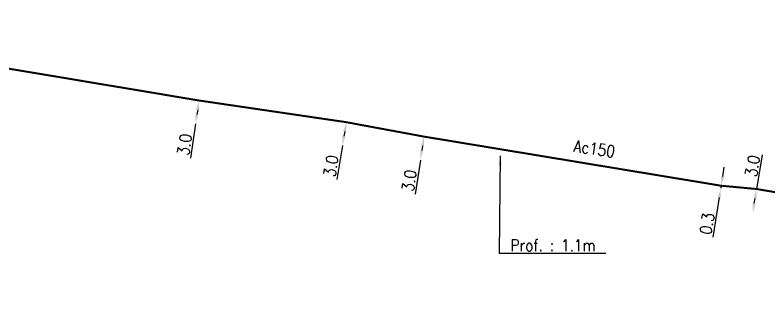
# Model space of a CAD drawing. Header units: millimetres. Extents: x 108000 to 109000, y 147000 to 148000.
# Drawn here: x 108415 to 108510.6, y 147129.1 to 147166.2 of the extents above; entities that cross this region are included whole.
import ezdxf
from ezdxf.enums import TextEntityAlignment as Align

# ---------------------------------------------------------------- set-up
doc = ezdxf.new("R2010")
doc.units = ezdxf.units.MM
doc.header["$PDMODE"] = 34
doc.layers.get('Defpoints').update_dxf_attribs({"linetype": 'CONTINUOUS'})
doc.layers.add('G_120', color=4, linetype='CONTINUOUS')
doc.styles.get("Standard").update_dxf_attribs({"font": 'romans.shx', "width": 0.85})
doc.linetypes.add('G_TYPB_AP', pattern='A,5,-0.3,["o",Standard,S=1.5,R=0,X=0,Y=-0.5],-1.65', length=6.95)
doc.dimstyles.get("Standard").update_dxf_attribs({"dimtxt": 1.5, "dimasz": 1.2, "dimexe": 0.625, "dimexo": 0.625, "dimgap": 0.25, "dimtad": 1, "dimdec": 1, "dimzin": 0, "dimdsep": 46, "dimtxsty": 'Standard', "dimcen": -0.5, "dimadec": 0, "dimazin": 0, "dimtfac": 1, "dimtdec": 1, "dimtmove": 0, "dimatfit": 3, "dimfxl": 0, "dimtolj": 1, "dimtzin": 0, "dimarcsym": 0})

# ---------------------------------------------------------------- blocks, each defined once
blk = doc.blocks.new('*D103')
at = {"layer": 'Defpoints', "color": 0, "linetype": 'Continuous', "transparency": 16777216}
for p in [(108509.035, 147144.192), (108508.539, 147141.233), (108508.539, 147141.233)]:
    blk.add_point(p, dxfattribs=at)
at = {"layer": 'G_120', "color": 0, "linetype": 'Continuous', "lineweight": -2, "transparency": 16777216}
for p, q in [((108509.035, 147144.192), (108509.758, 147148.503)), ((108508.737, 147142.416), (108508.837, 147143.008))]:
    blk.add_line(p, q, dxfattribs=at)
at = {"layer": 'G_120', "color": 0, "linetype": 'Continuous', "transparency": 16777216}
for points in [[(108508.639, 147143.041), (108509.034, 147142.975), (108509.035, 147144.192)], [(108508.54, 147142.45), (108508.935, 147142.383), (108508.539, 147141.233)]]:
    blk.add_solid(points, dxfattribs=at)
at = {"layer": 'G_120', "color": 0, "linetype": 'Continuous', "transparency": 16777216, "insert": (108508.51, 147147.104), "char_height": 1.5, "attachment_point": 5, "rotation": 80.47809}
blk.add_mtext('\\A1;3.0', dxfattribs=at)
blk = doc.blocks.new('*D104')
at = {"layer": 'Defpoints', "color": 0, "linetype": 'Continuous', "transparency": 16777216}
for p in [(108504.536, 147144.609), (108504.488, 147144.313), (108504.488, 147144.313)]:
    blk.add_point(p, dxfattribs=at)
at = {"layer": 'G_120', "color": 0, "linetype": 'Continuous', "lineweight": -2, "transparency": 16777216}
for p, q in [((108504.727, 147145.794), (108504.919, 147146.978)), ((108504.536, 147144.609), (108504.488, 147144.313)), ((108504.296, 147143.128), (108503.481, 147138.093))]:
    blk.add_line(p, q, dxfattribs=at)
at = {"layer": 'G_120', "color": 0, "linetype": 'Continuous', "transparency": 16777216}
for points in [[(108504.53, 147145.826), (108504.925, 147145.762), (108504.536, 147144.609)], [(108504.099, 147143.16), (108504.494, 147143.097), (108504.488, 147144.313)]]:
    blk.add_solid(points, dxfattribs=at)
at = {"layer": 'G_120', "color": 0, "linetype": 'Continuous', "transparency": 16777216, "insert": (108502.747, 147139.818), "char_height": 1.5, "attachment_point": 5, "rotation": 80.80926}
blk.add_mtext('\\A1;0.3', dxfattribs=at)
blk = doc.blocks.new('*D107')
at = {"layer": 'Defpoints', "color": 0, "linetype": 'Continuous', "transparency": 16777216}
for p in [(108457.004, 147152.654), (108456.519, 147149.693), (108456.519, 147149.693)]:
    blk.add_point(p, dxfattribs=at)
at = {"layer": 'G_120', "color": 0, "linetype": 'Continuous', "lineweight": -2, "transparency": 16777216}
for p, q in [((108456.81, 147151.47), (108456.713, 147150.877)), ((108456.519, 147149.693), (108455.813, 147145.379))]:
    blk.add_line(p, q, dxfattribs=at)
at = {"layer": 'G_120', "color": 0, "linetype": 'Continuous', "transparency": 16777216}
for points in [[(108456.613, 147151.502), (108457.007, 147151.437), (108457.004, 147152.654)], [(108456.516, 147150.91), (108456.91, 147150.845), (108456.519, 147149.693)]]:
    blk.add_solid(points, dxfattribs=at)
at = {"layer": 'G_120', "color": 0, "linetype": 'Continuous', "transparency": 16777216, "insert": (108455.082, 147147.106), "char_height": 1.5, "attachment_point": 5, "rotation": 80.69893}
blk.add_mtext('\\A1;3.0', dxfattribs=at)
blk = doc.blocks.new('*D108')
at = {"layer": 'Defpoints', "color": 0, "linetype": 'Continuous', "transparency": 16777216}
for p in [(108466.849, 147150.831), (108466.403, 147147.864), (108466.403, 147147.864)]:
    blk.add_point(p, dxfattribs=at)
at = {"layer": 'G_120', "color": 0, "linetype": 'Continuous', "lineweight": -2, "transparency": 16777216}
for p, q in [((108466.671, 147149.644), (108466.581, 147149.051)), ((108466.403, 147147.864), (108465.754, 147143.541))]:
    blk.add_line(p, q, dxfattribs=at)
at = {"layer": 'G_120', "color": 0, "linetype": 'Continuous', "transparency": 16777216}
for points in [[(108466.473, 147149.674), (108466.868, 147149.615), (108466.849, 147150.831)], [(108466.384, 147149.081), (108466.779, 147149.021), (108466.403, 147147.864)]]:
    blk.add_solid(points, dxfattribs=at)
at = {"layer": 'G_120', "color": 0, "linetype": 'Continuous', "transparency": 16777216, "insert": (108465.001, 147145.258), "char_height": 1.5, "attachment_point": 5, "rotation": 81.45892}
blk.add_mtext('\\A1;3.0', dxfattribs=at)
blk = doc.blocks.new('*D129')
at = {"layer": 'Defpoints', "color": 0, "linetype": 'Continuous', "transparency": 16777216}
for p in [(108438.351, 147155.398), (108437.914, 147152.43), (108437.914, 147152.43)]:
    blk.add_point(p, dxfattribs=at)
at = {"layer": 'G_120', "color": 0, "linetype": 'Continuous', "lineweight": -2, "transparency": 16777216}
for p, q in [((108438.176, 147154.211), (108438.089, 147153.618)), ((108437.914, 147152.43), (108437.278, 147148.106))]:
    blk.add_line(p, q, dxfattribs=at)
at = {"layer": 'G_120', "color": 0, "linetype": 'Continuous', "transparency": 16777216}
for points in [[(108437.978, 147154.24), (108438.374, 147154.182), (108438.351, 147155.398)], [(108437.891, 147153.647), (108438.287, 147153.589), (108437.914, 147152.43)]]:
    blk.add_solid(points, dxfattribs=at)
at = {"layer": 'G_120', "color": 0, "linetype": 'Continuous', "transparency": 16777216, "insert": (108436.519, 147149.82), "char_height": 1.5, "attachment_point": 5, "rotation": 81.63063}
blk.add_mtext('\\A1;3.0', dxfattribs=at)

msp = doc.modelspace()

# ---------------------------------------------------------------- linework, layer by layer
at = {"layer": 'G_120', "linetype": 'G_TYPB_AP', "const_width": 0.25, "flags": 128}
msp.add_lwpolyline([(108563.693, 147132.585), (108559.863, 147135.647), (108527.994, 147140.963), (108509.035, 147144.192), (108504.536, 147144.609), (108466.849, 147150.831), (108457.004, 147152.654), (108438.351, 147155.398), (108413.948, 147159.476), (108372.277, 147165.797), (108362.836, 147166.085), (108352.957, 147164.086), (108352.957, 147164.086), (108344.445, 147162.224), (108326.553, 147158.03), (108307.98, 147153.914), (108287.239, 147149.552), (108276.887, 147146.48), (108252.119, 147140.956), (108232.93, 147136.546), (108203.533, 147130.479), (108185.034, 147129.267)], dxfattribs=at)

# ---------------------------------------------------------------- texts
at = {"layer": 'G_120', "linetype": 'Continuous', "width": 0.85}
msp.add_text('Ac150', height=1.5, rotation=351.62942, dxfattribs=at).set_placement((108488.466, 147149.28), align=Align.MIDDLE)
at = {"layer": 'G_120', "linetype": 'Continuous', "insert": (108477.837, 147136.317), "char_height": 1.5, "attachment_point": 7}
msp.add_mtext('\\A1;Prof. : 1.1m', dxfattribs=at)

# ---------------------------------------------------------------- dimensions: what is measured, and where the dimension line sits
at = {"layer": 'G_120', "linetype": 'Continuous'}
for base, p1, p2, angle, picture, middle in [((108437.914, 147152.43), (108438.351, 147155.398), (108437.914, 147152.43), 81.63063, '*D129', (108437.509, 147149.674)), ((108456.519, 147149.693), (108457.004, 147152.654), (108456.519, 147149.693), 80.69893, '*D107', (108456.069, 147146.944)), ((108466.403, 147147.864), (108466.849, 147150.831), (108466.403, 147147.864), 81.45892, '*D108', (108465.989, 147145.11)), ((108508.539, 147141.233), (108509.035, 147144.192), (108508.539, 147141.233), 80.47809, '*D103', (108509.496, 147146.939)), ((108504.488, 147144.313), (108504.536, 147144.609), (108504.488, 147144.313), 80.80926, '*D104', (108503.735, 147139.658))]:
    dim = msp.add_linear_dim(base=base, p1=p1, p2=p2, angle=angle, dimstyle='Standard', dxfattribs=at)
    dim.commit()
    dim.dimension.update_dxf_attribs({"geometry": picture, "text_midpoint": middle, "dimtype": 160})

# ---------------------------------------------------------------- leaders
at = {"layer": 'G_120', "linetype": 'Continuous', "annotation_type": 0, "has_hookline": 1, "hookline_direction": 0, "text_width": 12.082}
msp.add_leader([(108476.527, 147148.392), (108476.387, 147136.067), (108477.587, 147136.067)], dimstyle='Standard', override={"dimgap": 0.25, "dimtad": 1}, dxfattribs=at)

doc.saveas('drawing.dxf')
